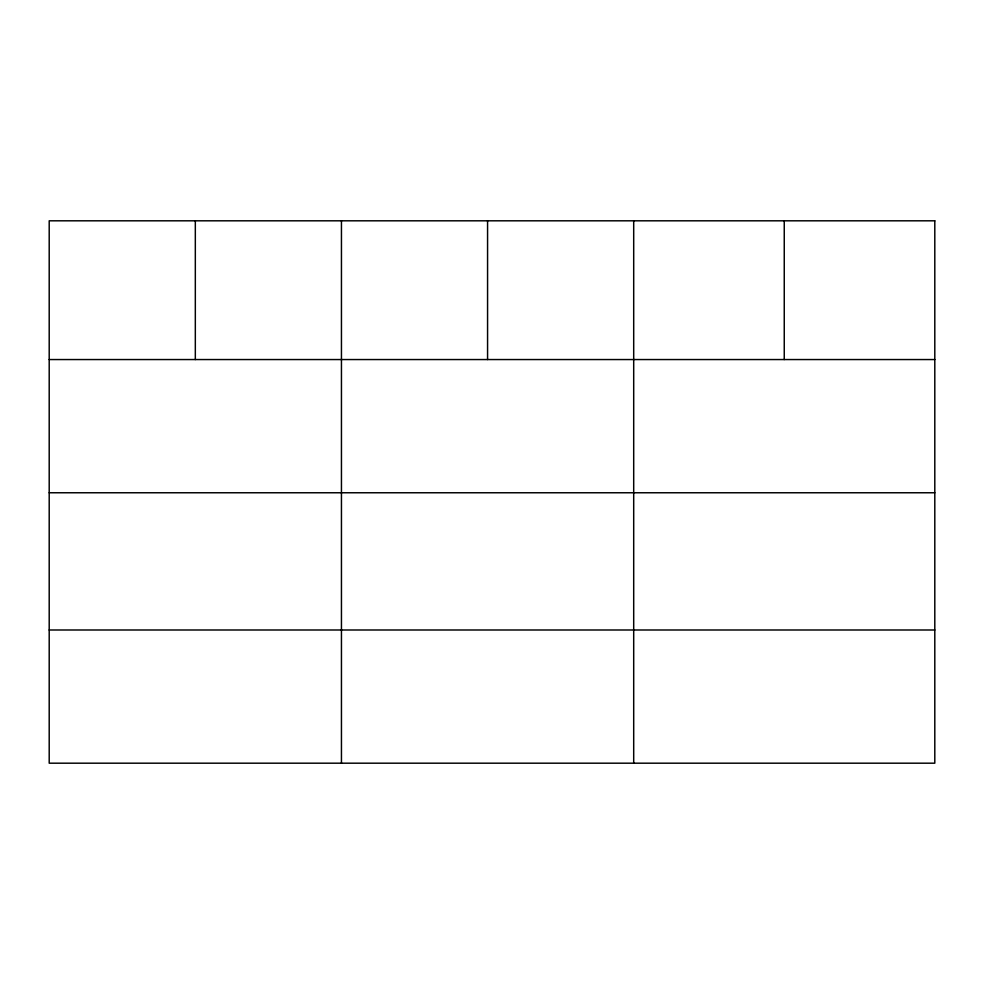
<?xml version="1.0" encoding="UTF-8"?>
<svg xmlns="http://www.w3.org/2000/svg" width="984" height="984" viewBox="0 0 984 984"><rect width="100%" height="100%" fill="white"/><g stroke="black" fill="none" stroke-linecap="round" stroke-linejoin="round"><path stroke-width="1.48" d="M49.2 359.554L934.8 359.554M49.2 492.763L934.8 492.763M49.2 629.994L934.8 629.994M784.248 220.81L784.248 359.554M633.696 220.81L633.696 763.19M487.572 220.81L487.572 359.554M341.448 220.81L341.448 763.19M195.324 220.81L195.324 359.554M934.8 220.81L49.2 220.81L49.2 763.19L934.8 763.19L934.8 220.81"/></g></svg>
